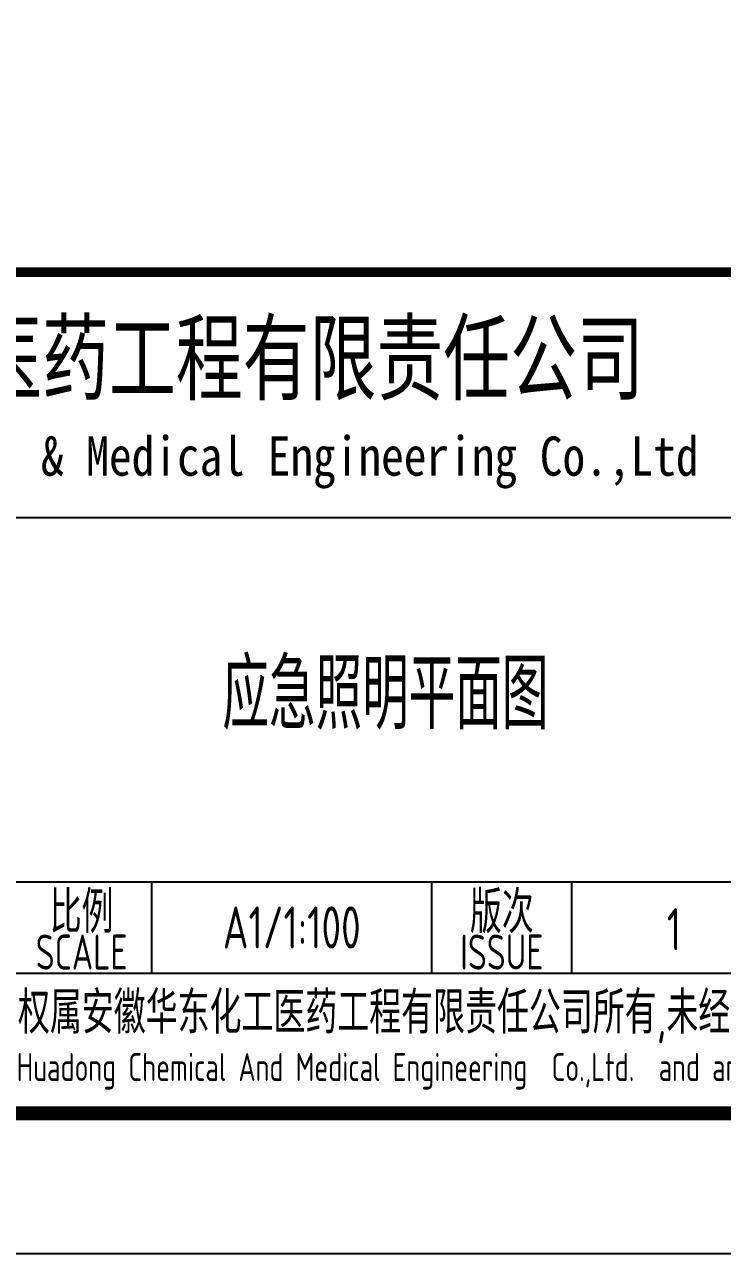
# Model space of a CAD drawing. Extents: x 4532298 to 10139194, y -639876 to -207028.
# Drawn here: x 4717734 to 4722717, y -350159 to -341393 of the extents above; entities that cross this region are included whole.
import ezdxf
from ezdxf.enums import TextEntityAlignment as Align

# ---------------------------------------------------------------- set-up
doc = ezdxf.new("R2010")
doc.units = 0
doc.header["$LTSCALE"] = 1000
doc.header["$MEASUREMENT"] = 0
doc.layers.get('0').update_dxf_attribs({"linetype": 'CONTINUOUS'})
doc.layers.add('PUB_TITLE', color=4, linetype='CONTINUOUS')
doc.styles.add('AHD', font='sceie.shx', dxfattribs={"width": 0.7, "bigfont": 'sceic.shx'})
doc.styles.add('ECEC_TQ_S', font='')
doc.styles.add('sceie', font='sceie.shx', dxfattribs={"width": 0.7, "bigfont": 'sceic.shx'})
doc.styles.get('ECEC_TQ_S').set_extended_font_data('SimSun')

msp = doc.modelspace()

# ---------------------------------------------------------------- linework, layer by layer
for p, q in [((4712141.8, -344908.8), (4730141.8, -344908.8)), ((4712141.8, -347508.8), (4730141.8, -347508.8)), ((4718641.8, -348158.8), (4718641.8, -347508.8)), ((4720641.8, -348158.8), (4720641.8, -347508.8)), ((4721641.8, -348158.8), (4721641.8, -347508.8)), ((4712141.8, -348158.8), (4730141.8, -348158.8)), ((4712141.8, -349158.8), (4730141.8, -349158.8))]:
    msp.add_line(p, q)
msp.add_lwpolyline([(4730141.8, -343158.8, 70, 70, 0), (4712141.8, -343158.8, 70, 70, 0), (4712141.8, -349158.8, 0, 0, 0)], format="xyseb")
at = {"layer": 'PUB_TITLE', "color": 4}
msp.add_lwpolyline([(4647041.8, -350158.8), (4731141.8, -350158.8), (4731141.8, -290758.8), (4647041.8, -290758.8)], close=True, dxfattribs=at)
at = {"layer": 'PUB_TITLE', "color": 4, "const_width": 100}
msp.add_lwpolyline([(4649541.8, -349158.8), (4730141.8, -349158.8), (4730141.8, -291758.8), (4649541.8, -291758.8)], close=True, dxfattribs=at)

# ---------------------------------------------------------------- texts
for s, height, style, width, p in [('安徽华东化工医药工程有限责任公司', 500, 'ECEC_TQ_S', 0.7, (4718336.7, -343758.8)), ('安徽华东化工医药工程有限责任公司', 500, 'ECEC_TQ_S', 0.7, (4718336.7, -343758.8)), ('Anhui Huadong Chemical & Medical Engineering Co.,Ltd', 280, 'ECEC_TQ_S', 0.85, (4718336.7, -344508.8)), ('Anhui Huadong Chemical & Medical Engineering Co.,Ltd', 280, 'ECEC_TQ_S', 0.85, (4718336.7, -344508.8)), ('应急照明平面图', 500, 'AHD', 0.7, (4720310.7, -346142.9)), ('比例', 300, 'AHD', 0.8, (4718141.8, -347708.8)), ('比例', 300, 'AHD', 0.8, (4718141.8, -347708.8)), ('版次', 300, 'AHD', 0.8, (4721141.8, -347708.8)), ('版次', 300, 'AHD', 0.8, (4721141.8, -347708.8)), ('1', 300, 'sceie', 0.8, (4722371.2, -347845.8)), ('SCALE', 250, 'AHD', 0.8, (4718141.8, -348008.8)), ('SCALE', 250, 'AHD', 0.8, (4718141.8, -348008.8)), ('ISSUE', 250, 'AHD', 0.8, (4721141.8, -348008.8)), ('ISSUE', 250, 'AHD', 0.8, (4721141.8, -348008.8)), ('本文件专有权属安徽华东化工医药工程有限责任公司所有,未经许可不得复制或转让给第三方', 300, 'AHD', 0.8, (4721141.8, -348458.8)), ('本文件专有权属安徽华东化工医药工程有限责任公司所有,未经许可不得复制或转让给第三方', 300, 'AHD', 0.8, (4721141.8, -348458.8)), ('The proprietary right of this document belongs to Anhui Huadong Chemical And Medical Engineering  Co.,Ltd.  and any replication or transfer to the 3rd. side is forbidden without its permission. ', 200, 'AHD', 0.8, (4721141.8, -348858.8))]:
    msp.add_text(s, height=height, dxfattribs=dict(style=style, width=width)).set_placement(p, align=Align.MIDDLE)
at = {"style": 'AHD', "width": 0.8}
msp.add_attdef('A1/1:100', text='1:100', height=300, dxfattribs=at).set_placement((4719641.8, -347833.8), align=Align.MIDDLE)

doc.saveas('drawing.dxf')
